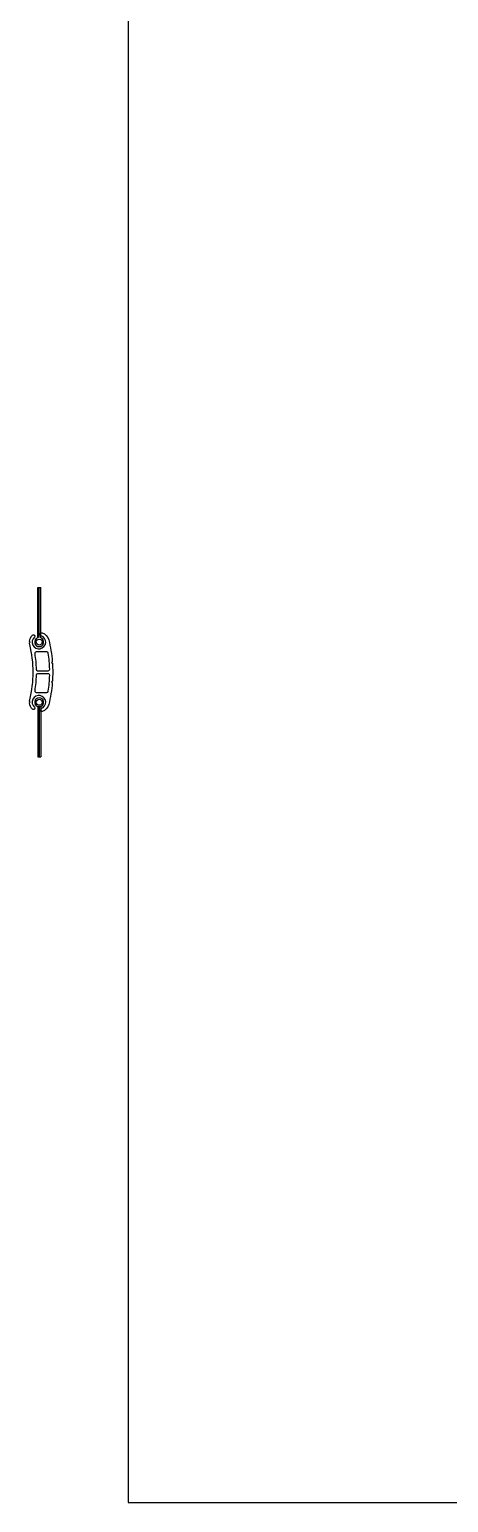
# Model space of a CAD drawing. Header units: millimetres. Extents: x 150937 to 394412, y 327166 to 584759.
# Drawn here: x 187083 to 187361, y 483007 to 483987 of the extents above; entities that cross this region are included whole.
import ezdxf

# ---------------------------------------------------------------- set-up
doc = ezdxf.new("R2010")
doc.units = ezdxf.units.MM

# ---------------------------------------------------------------- blocks, each defined once
blk = doc.blocks.new('winbar2')
for p, q in [((-1, 79.08), (-1, 112.5)), ((-1, 112.5), (1, 112.5)), ((0, 79.25), (0, 112.5)), ((1, 79.08), (1, 112.5)), ((-1, 33.42), (-1, 0)), ((-1, 33.42), (1, 33.42)), ((0, 33.25), (0, 0)), ((1, 33.42), (1, 0)), ((-1, 0), (1, 0))]:
    blk.add_line(p, q)
for points in [[(1.32, 80.49, -0.317583), (0.65, 81.43, -0.525667), (1.95, 82.45, -0.26023), (6.3, 77.84, -0.042202), (8.72, 63.21), (8.25, 62.75), (8.79, 62.21, -0.016952), (8.99, 56.25, -0.016952), (8.79, 50.29), (8.25, 49.75), (8.72, 49.28, -0.042202), (6.3, 34.65, -0.260031), (1.95, 30.05, -0.506732), (0.65, 31, -0.334191), (1.32, 32.01, 3.653755), (-3.18, 32.89, -0.191193), (-2.85, 32.23, -0.633527), (-4.55, 31.6, -0.182471), (-6.48, 35.77), (-6, 36.25), (-6.48, 36.73, -0.043451), (-6.3, 37.84, 0.062062), (-4.01, 56.25, 0.062062), (-6.3, 74.65, -0.043451), (-6.48, 75.77), (-6, 76.25), (-6.48, 76.73, -0.182471), (-4.55, 80.89, -0.633527), (-2.85, 80.27, -0.191193), (-3.18, 79.61, 3.651156)], [(-1.03, 57.25), (5.97, 57.25, 0.421123), (6.97, 58.27, 0.031026), (6.06, 68.9, 0.371616), (5.07, 69.75), (-2.02, 69.75, 0.46218), (-3, 68.59, -0.03384), (-2.03, 58.22, 0.406722)], [(-2.03, 54.27, -0.03384), (-3, 43.91, 0.46218), (-2.02, 42.75), (5.07, 42.75, 0.371616), (6.06, 43.6, 0.031026), (6.97, 54.22, 0.421123), (5.97, 55.25), (-1.03, 55.25, 0.406722)]]:
    blk.add_lwpolyline(points, format="xyb", close=True)
for centre in [(0, 76.25), (0, 36.25)]:
    blk.add_circle(centre, 2)
for centre, start, end in [((0, 76.25), 109.47122, 70.52878), ((0, 36.25), 289.47122, 250.52878)]:
    blk.add_arc(centre, 3, start, end)
blk = doc.blocks.new('coad_logo')
for points in [[(650.38, 1565.77), (0, 1565.77), (0, 0)], [(0, 379.54), (0, 0), (2196.41, 0), (2196.41, 1565.77), (1646.56, 1565.77)]]:
    blk.add_lwpolyline(points)

msp = doc.modelspace()

# ---------------------------------------------------------------- block references
for name, p in [('coad_logo', (187148.354, 483006.858)), ('winbar2', (187089.154, 483503.018))]:
    msp.add_blockref(name, p)

doc.saveas('drawing.dxf')
